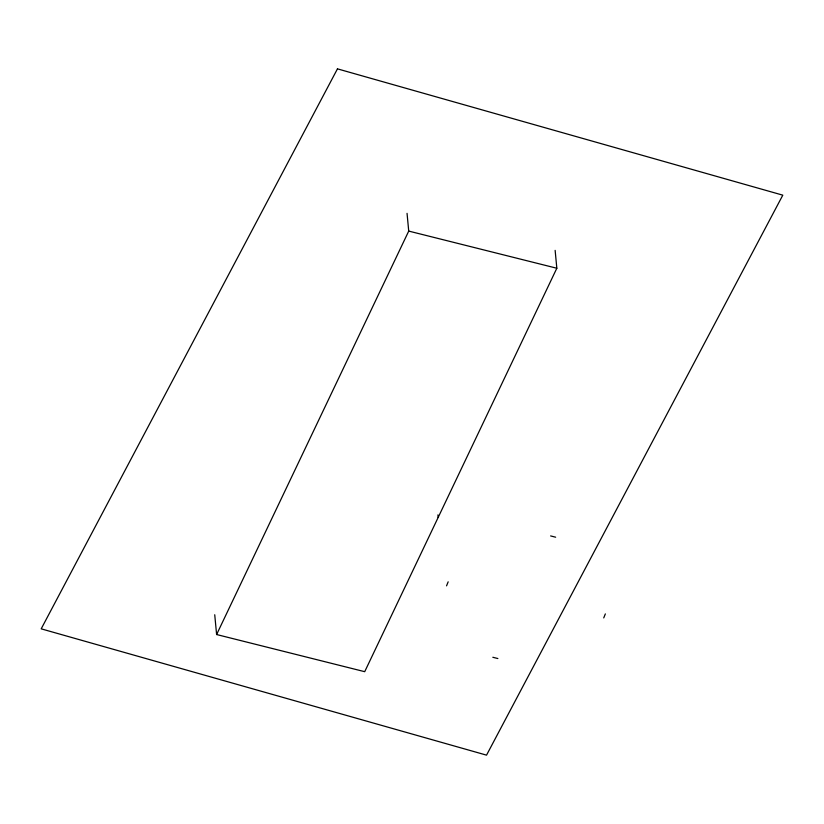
<?xml version="1.0" encoding="UTF-8"?>
<svg xmlns="http://www.w3.org/2000/svg" width="824" height="824" viewBox="0 0 824 824"><rect width="100%" height="100%" fill="white"/><g stroke="black" fill="none" stroke-linecap="round" stroke-linejoin="round"><path stroke-width="1.24" d="M446.557 585.854L448.163 581.826M603.735 617.918L605.341 613.901M555.139 250.372L556.828 268.243L364.713 671.684L216.609 634.531L408.725 231.091L407.046 213.344M408.725 231.091L556.828 268.243M550.617 535.93L555.644 537.197M492.834 657.274L497.861 658.541M437.935 514.876L438.172 517.41M214.734 614.755L216.609 634.531M337.459 68.855L41.2 628.836L486.541 755.144L782.8 195.164L337.459 68.855"/></g></svg>
